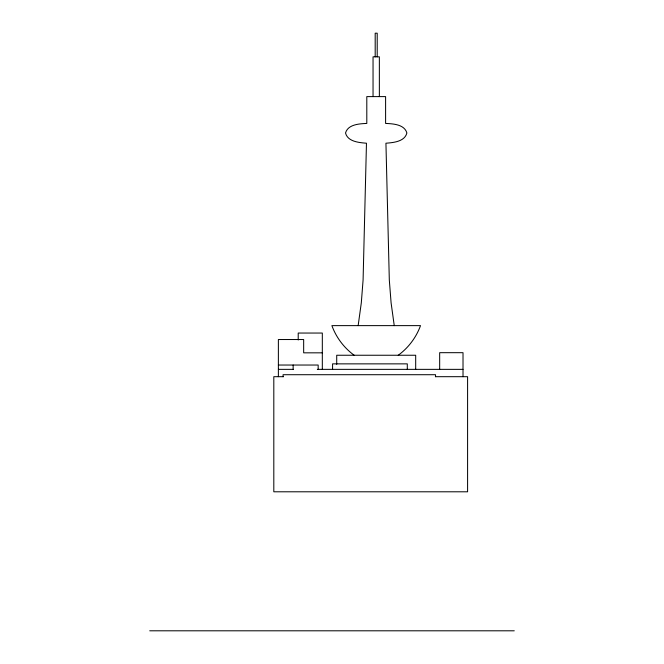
<?xml version="1.0" encoding="UTF-8"?>
<svg xmlns="http://www.w3.org/2000/svg" width="664" height="664" viewBox="0 0 664 664"><rect width="100%" height="100%" fill="white"/><g stroke="black" fill="none" stroke-linecap="round" stroke-linejoin="round"><path stroke-width="1" d="M358.153 325.626L361.307 302.85L363.092 279.926L366.47 143.216C359.017 142.627 347.687 141.673 345.521 132.974C347.969 124.351 359.332 123.77 366.802 123.429L366.802 96.604L385.601 96.604L385.601 123.429C393.071 123.77 404.434 124.351 406.883 132.974C404.716 141.673 393.387 142.627 385.933 143.216L389.311 279.926L391.096 302.85L394.25 325.626M398.226 355.248C408.377 347.87 416.237 337.42 420.511 325.626L331.892 325.626C336.167 337.42 344.027 347.87 354.178 355.248M322.322 352.833L303.664 352.833L303.664 339.528L278.374 339.528L278.374 376.687M278.374 365.034L318.172 365.034L318.172 369.358M278.374 369.358L293.355 369.358M317.326 369.358L463.015 369.358M283.545 376.687L273.809 376.687L273.809 491.792L467.589 491.792L467.589 376.687L435.376 376.687M149.732 630.8L514.268 630.8M463.015 376.687L463.015 352.684L439.668 352.684L439.668 369.358M435.534 376.687L435.534 374.712L283.072 374.712L283.072 376.687M415.689 369.358L415.689 355.248L336.714 355.248L336.714 364.32M407.298 369.358L407.298 363.864L332.573 363.864L332.573 369.358M379.36 96.604L379.36 56.83L373.043 56.83L373.043 96.604M377.21 56.83L377.21 33.2L375.193 33.2L375.193 56.83M322.322 369.358L322.322 333.046L298.211 333.046L298.211 340.009M293.139 365.034L293.139 369.358"/></g></svg>
